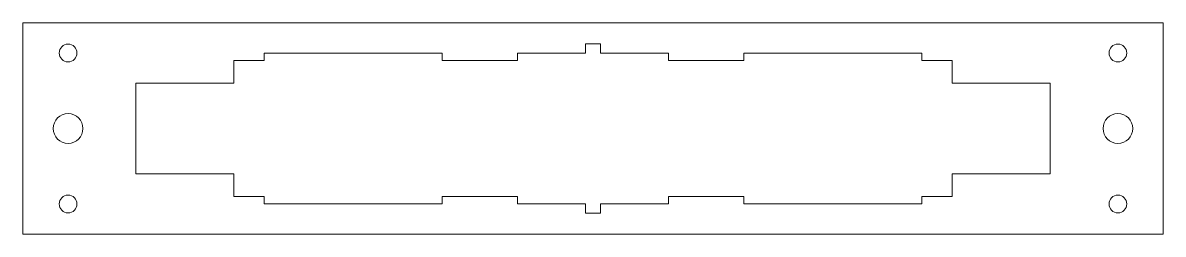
# Model space of a CAD drawing. Header units: millimetres. Extents: x -1.4 to 6.16, y -0.25 to 1.15.
import ezdxf

# ---------------------------------------------------------------- set-up
doc = ezdxf.new("R2010")
doc.units = ezdxf.units.MM
doc.layers.add('top', color=4, linetype='CONTINUOUS', lineweight=0, true_color=0x00ffff)

msp = doc.modelspace()

# ---------------------------------------------------------------- linework, layer by layer
at = {"layer": 'top'}
for p, q in [((-1.4, 1.15), (-1.4, -0.25)), ((6.16, 1.15), (-1.4, 1.15)), ((6.16, -0.25), (6.16, 1.15)), ((2.33, 1.01), (2.43, 1.01)), ((2.33, 1.01), (2.33, 0.95)), ((2.43, 1.01), (2.43, 0.95)), ((0.2, 0.9), (0.2, 0.95)), ((0.2, 0.95), (1.38, 0.95)), ((1.38, 0.95), (1.38, 0.9)), ((1.88, 0.9), (1.88, 0.95)), ((1.88, 0.95), (2.33, 0.95)), ((2.43, 0.95), (2.88, 0.95)), ((2.88, 0.95), (2.88, 0.9)), ((3.38, 0.9), (3.38, 0.95)), ((3.38, 0.95), (4.56, 0.95)), ((4.56, 0.95), (4.56, 0.9)), ((0, 0.75), (0, 0.9)), ((0, 0.9), (0.2, 0.9)), ((1.38, 0.9), (1.88, 0.9)), ((2.88, 0.9), (3.38, 0.9)), ((4.56, 0.9), (4.76, 0.9)), ((4.76, 0.9), (4.76, 0.75)), ((-0.65, 0.15), (-0.65, 0.75)), ((-0.65, 0.75), (0, 0.75)), ((4.76, 0.75), (5.41, 0.75)), ((5.41, 0.75), (5.41, 0.15)), ((0, 0.15), (-0.65, 0.15)), ((0, 0), (0, 0.15)), ((5.41, 0.15), (4.76, 0.15)), ((4.76, 0.15), (4.76, 0)), ((0.2, 0), (0, 0)), ((0.2, -0.05), (0.2, 0)), ((1.88, 0), (1.38, 0)), ((1.38, 0), (1.38, -0.05)), ((1.88, -0.05), (1.88, 0)), ((3.38, 0), (2.88, 0)), ((2.88, 0), (2.88, -0.05)), ((3.38, -0.05), (3.38, 0)), ((4.76, 0), (4.56, 0)), ((4.56, 0), (4.56, -0.05)), ((1.38, -0.05), (0.2, -0.05)), ((2.33, -0.05), (1.88, -0.05)), ((2.33, -0.05), (2.33, -0.11)), ((2.88, -0.05), (2.43, -0.05)), ((2.43, -0.05), (2.43, -0.11)), ((4.56, -0.05), (3.38, -0.05)), ((2.43, -0.11), (2.33, -0.11)), ((-1.4, -0.25), (6.16, -0.25))]:
    msp.add_line(p, q, dxfattribs=at)
for centre, radius in [((-1.1, 0.95), 0.059), ((5.86, 0.95), 0.059), ((-1.1, 0.45), 0.0984), ((5.86, 0.45), 0.0984), ((-1.1, -0.05), 0.059), ((5.86, -0.05), 0.059)]:
    msp.add_circle(centre, radius, dxfattribs=at)

doc.saveas('drawing.dxf')
